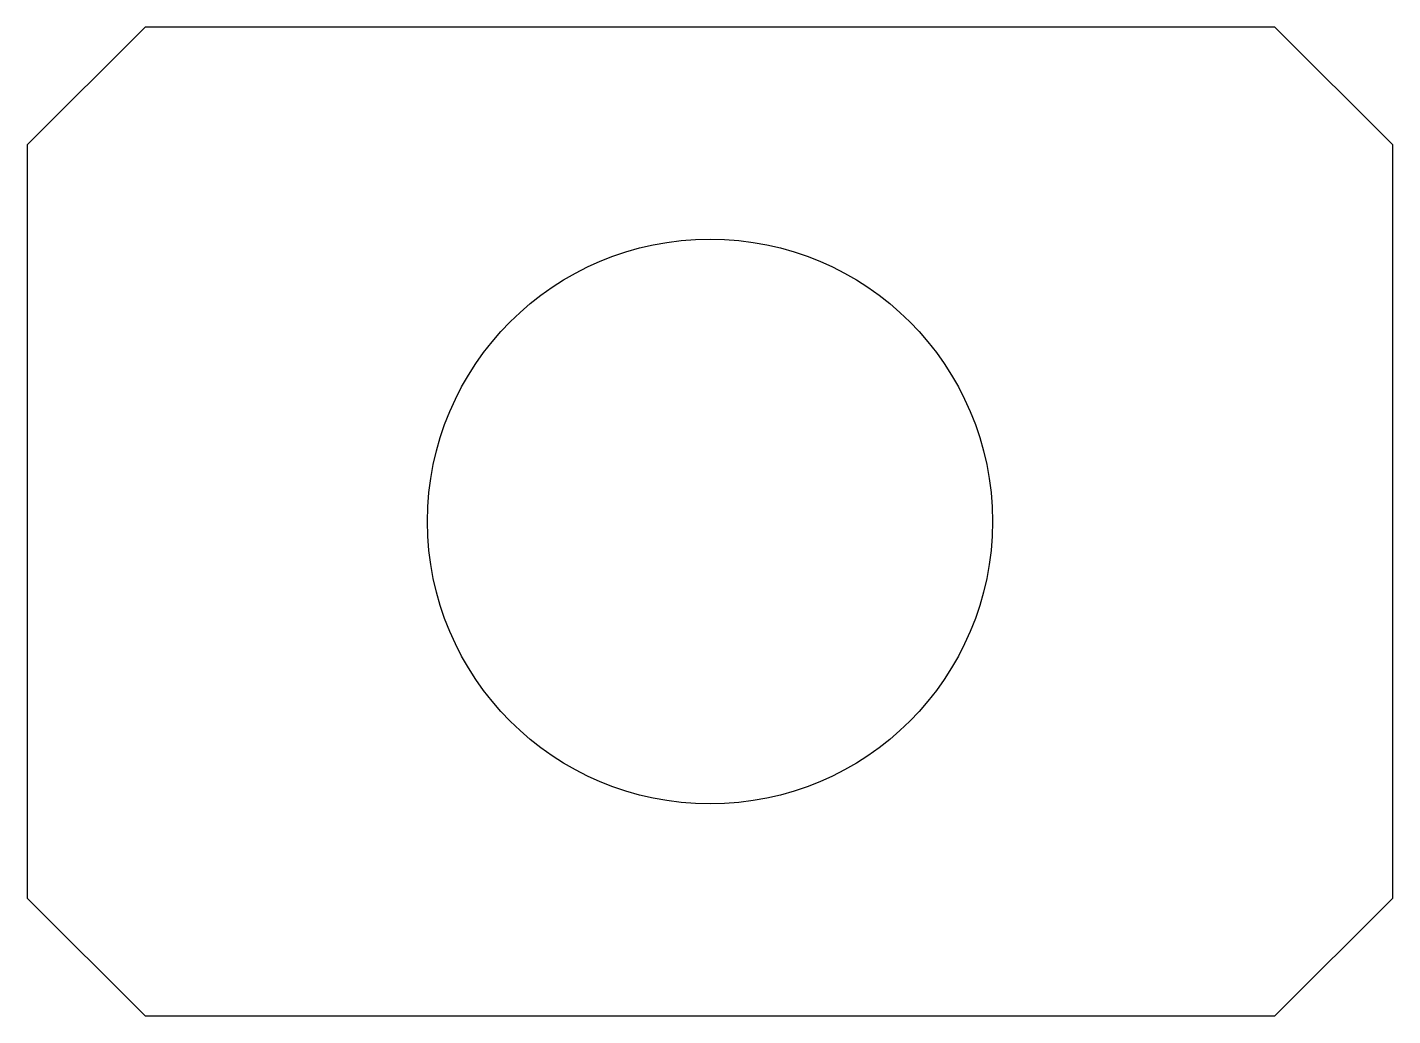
# Model space of a CAD drawing. Header units: millimetres. Extents: x -2.9 to 2.9, y -2.1 to 2.1.
import ezdxf

# ---------------------------------------------------------------- set-up
doc = ezdxf.new("R2010")
doc.units = ezdxf.units.MM

msp = doc.modelspace()

# ---------------------------------------------------------------- linework, layer by layer
at = {"color": 7, "linetype": 'Continuous', "lineweight": 25}
for p, q in [((-2.4, 2.1), (-2.9, 1.6)), ((2.4, 2.1), (-2.4, 2.1)), ((2.9, 1.6), (2.4, 2.1)), ((-2.9, 1.6), (-2.9, -1.6)), ((2.9, -1.6), (2.9, 1.6)), ((-2.9, -1.6), (-2.4, -2.1)), ((2.4, -2.1), (2.9, -1.6)), ((-2.4, -2.1), (2.4, -2.1))]:
    msp.add_line(p, q, dxfattribs=at)
msp.add_circle((0, 0), 1.2, dxfattribs=at)

doc.saveas('drawing.dxf')
